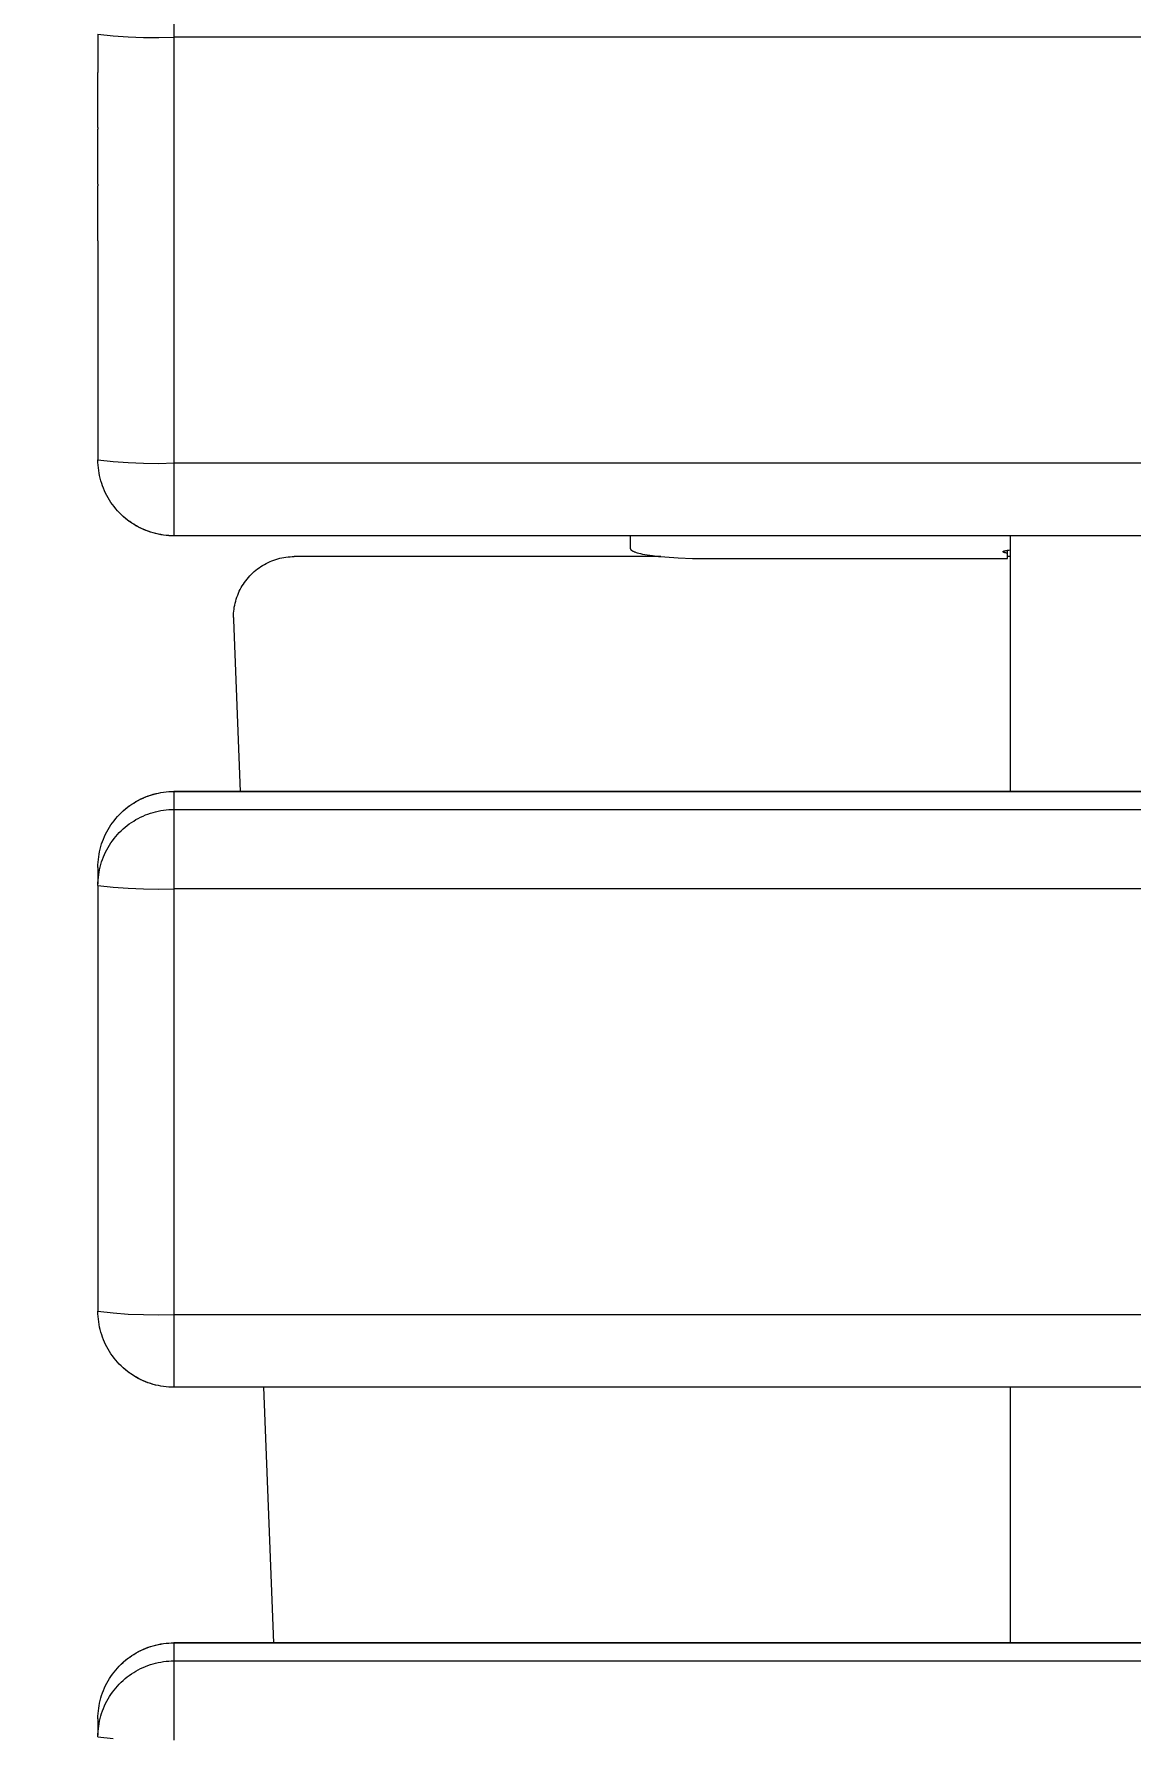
# Model space of a CAD drawing. Header units: inches. Extents: x -16 to 183, y -17 to 123.
# Drawn here: x -7.849 to -5.01, y 80.676 to 85.082 of the extents above; entities that cross this region are included whole.
import ezdxf

# ---------------------------------------------------------------- set-up
doc = ezdxf.new("R2010")
doc.units = ezdxf.units.IN
doc.layers.add('ZANO_R', color=7, linetype='Continuous', lineweight=0)
doc.layers.add('ZANO_W', color=1, linetype='Continuous', lineweight=0)
doc.styles.get("Standard").update_dxf_attribs({"font": 'arial.ttf'})
doc.dimstyles.new('amerykanie', dxfattribs={"dimtxt": 50, "dimasz": 50, "dimexe": 0.5, "dimexo": 0.5, "dimgap": 1, "dimtad": 1, "dimdec": 0, "dimzin": 0, "dimlunit": 5, "dimtxsty": 'Standard', "dimcen": 0.09, "dimclrd": 1, "dimclre": 1, "dimclrt": 1, "dimazin": 0, "dimtfac": 1, "dimtdec": 0, "dimtmove": 0, "dimatfit": 3, "dimfxl": 1, "dimtzin": 0, "dimarcsym": 1})

# ---------------------------------------------------------------- blocks, each defined once
blk = doc.blocks.new('*D364')
at = {"layer": 'ZANO_W', "color": 1, "lineweight": -2}
for p, q in [((-7.9868, 87.528), (-12.7753, 87.528)), ((-12.2753, 86.528), (-12.2753, 37.0563)), ((-7.9868, 36.0563), (-12.7753, 36.0563))]:
    blk.add_line(p, q, dxfattribs=at)
at = {"layer": 'ZANO_W', "color": 1}
for points in [[(-12.1087, 86.528), (-12.442, 86.528), (-12.2753, 87.528)], [(-12.442, 37.0563), (-12.1087, 37.0563), (-12.2753, 36.0563)]]:
    blk.add_solid(points, dxfattribs=at)
at = {"layer": 'ZANO_W', "color": 1, "insert": (-13.6155, 61.7922), "char_height": 1.625, "attachment_point": 5, "rotation": 90}
blk.add_mtext('51 1/2', dxfattribs=at)

msp = doc.modelspace()

# ---------------------------------------------------------------- linework, layer by layer
at = {"layer": 'ZANO_R'}
for p, q in [((-7.48676, 85.27853), (-7.48676, 85.07354)), ((-7.68361, 85.08185), (-7.64439, 85.07754)), ((-7.68361, 85.08167), (-7.68361, 84.9864)), ((-7.64439, 85.07754), (-7.60506, 85.07455)), ((-7.60506, 85.07455), (-7.56564, 85.07289)), ((-7.56564, 85.07289), (-7.52619, 85.07255)), ((-7.52619, 85.07255), (-7.48676, 85.07354)), ((62.98564, 85.07354), (-7.48676, 85.07354)), ((-7.48676, 85.07354), (-7.48676, 83.97216)), ((-7.68361, 84.9864), (-7.68361, 84.98207)), ((-7.68361, 84.84039), (-7.68361, 84.98207)), ((-7.68361, 84.84039), (-7.68361, 84.83981)), ((-7.68361, 84.83981), (-7.68361, 84.83548)), ((-7.68361, 84.69321), (-7.68361, 84.83548)), ((-7.68361, 84.69321), (-7.68361, 84.68888)), ((-7.68361, 84.5472), (-7.68361, 84.68888)), ((-7.68361, 84.5472), (-7.68361, 84.54662)), ((-7.68361, 84.54662), (-7.68361, 84.25401)), ((-7.68361, 84.25401), (-7.68361, 84.02702)), ((-7.68361, 84.10251), (-7.68361, 84.02721)), ((-7.68361, 84.02702), (-7.68361, 84.02266)), ((-7.68361, 84.02266), (-7.68361, 83.98047)), ((-7.68361, 83.98047), (-7.64439, 83.97616)), ((-7.68348, 83.97342), (-7.68361, 83.98029)), ((-7.68311, 83.96657), (-7.68348, 83.97342)), ((-7.64439, 83.97616), (-7.60506, 83.97317)), ((-7.60506, 83.97317), (-7.56564, 83.97151)), ((-7.56564, 83.97151), (-7.52619, 83.97117)), ((-7.52619, 83.97117), (-7.48676, 83.97216)), ((-7.48676, 83.97216), (62.98564, 83.97216)), ((-7.48676, 83.97216), (-7.48676, 83.78369)), ((-7.68251, 83.95973), (-7.68311, 83.96657)), ((-7.68167, 83.95291), (-7.68251, 83.95973)), ((-7.68059, 83.94613), (-7.68167, 83.95291)), ((-7.67927, 83.93939), (-7.68059, 83.94613)), ((-7.67772, 83.9327), (-7.67927, 83.93939)), ((-7.67594, 83.92607), (-7.67772, 83.9327)), ((-7.67393, 83.9195), (-7.67594, 83.92607)), ((-7.67169, 83.91301), (-7.67393, 83.9195)), ((-7.66922, 83.9066), (-7.67169, 83.91301)), ((-7.66653, 83.90028), (-7.66922, 83.9066)), ((-7.66363, 83.89406), (-7.66653, 83.90028)), ((-7.66051, 83.88795), (-7.66363, 83.89406)), ((-7.65717, 83.88194), (-7.66051, 83.88795)), ((-7.65363, 83.87606), (-7.65717, 83.88194)), ((-7.64989, 83.8703), (-7.65363, 83.87606)), ((-7.64595, 83.86468), (-7.64989, 83.8703)), ((-7.64181, 83.8592), (-7.64595, 83.86468)), ((-7.63749, 83.85386), (-7.64181, 83.8592)), ((-7.63298, 83.84868), (-7.63749, 83.85386)), ((-7.62829, 83.84366), (-7.63298, 83.84868)), ((-7.62344, 83.83881), (-7.62829, 83.84366)), ((-7.61841, 83.83413), (-7.62344, 83.83881)), ((-7.61729, 83.83326), (-7.6223, 83.83785)), ((-7.61323, 83.82963), (-7.61841, 83.83413)), ((-7.61213, 83.82885), (-7.61729, 83.83326)), ((-7.60789, 83.82531), (-7.61323, 83.82963)), ((-7.60681, 83.82461), (-7.61213, 83.82885)), ((-7.6024, 83.82118), (-7.60789, 83.82531)), ((-7.60136, 83.82057), (-7.60681, 83.82461)), ((-7.59678, 83.81724), (-7.6024, 83.82118)), ((-7.59576, 83.81671), (-7.60136, 83.82057)), ((-7.59102, 83.8135), (-7.59678, 83.81724)), ((-7.59004, 83.81305), (-7.59576, 83.81671)), ((-7.58513, 83.80997), (-7.59102, 83.8135)), ((-7.58419, 83.80958), (-7.59004, 83.81305)), ((-7.57912, 83.80664), (-7.58513, 83.80997)), ((-7.57823, 83.80633), (-7.58419, 83.80958)), ((-7.573, 83.80352), (-7.57912, 83.80664)), ((-7.57216, 83.80327), (-7.57823, 83.80633)), ((-7.56678, 83.80062), (-7.573, 83.80352)), ((-7.56599, 83.80043), (-7.57216, 83.80327)), ((-7.56046, 83.79794), (-7.56678, 83.80062)), ((-7.55972, 83.79781), (-7.56599, 83.80043)), ((-7.55404, 83.79548), (-7.56046, 83.79794)), ((-7.55337, 83.7954), (-7.55972, 83.79781)), ((-7.54755, 83.79325), (-7.55404, 83.79548)), ((-7.54693, 83.79321), (-7.55337, 83.7954)), ((-7.54098, 83.79124), (-7.54755, 83.79325)), ((-7.54043, 83.79125), (-7.54693, 83.79321)), ((-7.53435, 83.78946), (-7.54098, 83.79124)), ((-7.53386, 83.78951), (-7.54043, 83.79125)), ((-7.52766, 83.78792), (-7.53435, 83.78946)), ((-7.52724, 83.788), (-7.53386, 83.78951)), ((-7.52092, 83.78661), (-7.52766, 83.78792)), ((-7.52056, 83.78672), (-7.52724, 83.788)), ((-7.51414, 83.78554), (-7.52092, 83.78661)), ((-7.51385, 83.78567), (-7.52056, 83.78672)), ((-7.50732, 83.7847), (-7.51414, 83.78554)), ((-7.5071, 83.78485), (-7.51385, 83.78567)), ((-7.50048, 83.7841), (-7.50732, 83.7847)), ((-7.50034, 83.78427), (-7.5071, 83.78485)), ((-7.49362, 83.78374), (-7.50048, 83.7841)), ((-7.49355, 83.78392), (-7.50034, 83.78427)), ((-7.48676, 83.78362), (-7.49362, 83.78374)), ((-7.48676, 83.7838), (-7.49355, 83.78392)), ((62.98564, 83.7838), (-7.48676, 83.7838)), ((62.98564, 83.78362), (-7.48676, 83.78362)), ((-6.30565, 83.7838), (-6.30565, 83.75094)), ((-6.30565, 83.75094), (-6.30565, 83.7508)), ((-6.30565, 83.7508), (-6.30564, 83.75065)), ((-6.30564, 83.75065), (-6.30563, 83.75051)), ((-5.3214, 83.12232), (-5.3214, 83.7838)), ((-7.26175, 83.70419), (-7.2572, 83.70707)), ((-7.2572, 83.70707), (-7.25256, 83.70978)), ((-7.25256, 83.70978), (-7.24783, 83.71234)), ((-7.24783, 83.71234), (-7.24302, 83.71473)), ((-7.24302, 83.71473), (-7.23812, 83.71695)), ((-7.23812, 83.71695), (-7.23315, 83.71901)), ((-7.23315, 83.71901), (-7.22812, 83.7209)), ((-7.22812, 83.7209), (-7.22302, 83.72261)), ((-7.22302, 83.72261), (-7.21787, 83.72415)), ((-7.21787, 83.72415), (-7.21267, 83.72551)), ((-7.21267, 83.72551), (-7.20742, 83.7267)), ((-7.20742, 83.7267), (-7.20214, 83.7277)), ((-7.20214, 83.7277), (-7.19682, 83.72853)), ((-7.19682, 83.72853), (-7.19148, 83.72917)), ((-7.19148, 83.72917), (-7.18613, 83.72962)), ((-7.18613, 83.72962), (-7.18076, 83.7299)), ((-7.18076, 83.7299), (-7.17538, 83.72999)), ((-6.22683, 83.72999), (-7.17538, 83.72999)), ((-6.30563, 83.75051), (-6.30561, 83.75036)), ((-6.30561, 83.75036), (-6.30558, 83.75021)), ((-6.30558, 83.75021), (-6.30555, 83.75007)), ((-6.30555, 83.75007), (-6.30551, 83.74992)), ((-6.30551, 83.74992), (-6.30546, 83.74977)), ((-6.30546, 83.74977), (-6.30541, 83.74963)), ((-6.30541, 83.74963), (-6.30535, 83.74948)), ((-6.30535, 83.74948), (-6.30528, 83.74933)), ((-6.30528, 83.74933), (-6.30521, 83.74918)), ((-6.30521, 83.74918), (-6.30513, 83.74904)), ((-6.30513, 83.74904), (-6.30505, 83.74889)), ((-6.30505, 83.74889), (-6.30496, 83.74874)), ((-6.30496, 83.74874), (-6.30486, 83.74859)), ((-6.30486, 83.74859), (-6.30475, 83.74844)), ((-6.30475, 83.74844), (-6.30464, 83.74829)), ((-6.30464, 83.74829), (-6.30453, 83.74814)), ((-6.30453, 83.74814), (-6.3044, 83.74799)), ((-6.3044, 83.74799), (-6.30427, 83.74784)), ((-6.30427, 83.74784), (-6.30413, 83.74769)), ((-6.30413, 83.74769), (-6.30399, 83.74754)), ((-6.30399, 83.74754), (-6.30383, 83.74739)), ((-6.30383, 83.74739), (-6.30368, 83.74724)), ((-6.30368, 83.74724), (-6.30351, 83.74709)), ((-6.30351, 83.74709), (-6.30334, 83.74694)), ((-6.30334, 83.74694), (-6.30316, 83.74679)), ((-6.30316, 83.74679), (-6.30297, 83.74663)), ((-6.30297, 83.74663), (-6.30278, 83.74648)), ((-6.30278, 83.74648), (-6.30237, 83.74618)), ((-6.30237, 83.74618), (-6.30193, 83.74587)), ((-6.30193, 83.74587), (-6.30147, 83.74557)), ((-6.30147, 83.74557), (-6.30097, 83.74527)), ((-6.30097, 83.74527), (-6.30045, 83.74496)), ((-6.30045, 83.74496), (-6.29989, 83.74465)), ((-6.29989, 83.74465), (-6.29931, 83.74435)), ((-6.29931, 83.74435), (-6.2987, 83.74404)), ((-6.2987, 83.74404), (-6.29806, 83.74374)), ((-6.29806, 83.74374), (-6.29668, 83.74313)), ((-6.29668, 83.74313), (-6.29519, 83.74252)), ((-6.29519, 83.74252), (-6.29357, 83.74191)), ((-6.29357, 83.74191), (-6.29183, 83.74131)), ((-6.29183, 83.74131), (-6.28997, 83.7407)), ((-6.28997, 83.7407), (-6.28799, 83.7401)), ((-6.28799, 83.7401), (-6.28366, 83.73892)), ((-6.28366, 83.73892), (-6.27885, 83.73775)), ((-6.27885, 83.73775), (-6.27357, 83.73662)), ((-6.27357, 83.73662), (-6.26782, 83.73551)), ((-6.26782, 83.73551), (-6.26163, 83.73444)), ((-6.26163, 83.73444), (-6.248, 83.73243)), ((-6.248, 83.73243), (-6.23288, 83.73062)), ((-6.23288, 83.73062), (-6.21652, 83.72903)), ((-6.21652, 83.72903), (-6.18126, 83.7266)), ((-6.18126, 83.7266), (-6.14462, 83.7252)), ((-6.14462, 83.7252), (-6.1088, 83.72476)), ((-6.1088, 83.72476), (-5.32928, 83.72476)), ((-5.34081, 83.7426), (-5.3408, 83.74263)), ((-5.34081, 83.74256), (-5.34081, 83.7426)), ((-5.34081, 83.74253), (-5.34081, 83.74256)), ((-5.34081, 83.74249), (-5.34081, 83.74253)), ((-5.34081, 83.74246), (-5.34081, 83.74249)), ((-5.3408, 83.74243), (-5.34081, 83.74246)), ((-5.3408, 83.74266), (-5.34079, 83.7427)), ((-5.3408, 83.74263), (-5.3408, 83.74266)), ((-5.3408, 83.74239), (-5.3408, 83.74243)), ((-5.34079, 83.74236), (-5.3408, 83.74239)), ((-5.34079, 83.7427), (-5.34078, 83.74273)), ((-5.34078, 83.74232), (-5.34079, 83.74236)), ((-5.34078, 83.74273), (-5.34077, 83.74276)), ((-5.34077, 83.74229), (-5.34078, 83.74232)), ((-5.34077, 83.74276), (-5.34076, 83.7428)), ((-5.34076, 83.74226), (-5.34077, 83.74229)), ((-5.34076, 83.7428), (-5.34074, 83.74283)), ((-5.34074, 83.74222), (-5.34076, 83.74226)), ((-5.34074, 83.74283), (-5.34073, 83.74287)), ((-5.34073, 83.74219), (-5.34074, 83.74222)), ((-5.34073, 83.74287), (-5.34071, 83.7429)), ((-5.34071, 83.74216), (-5.34073, 83.74219)), ((-5.34071, 83.7429), (-5.34069, 83.74293)), ((-5.34069, 83.74212), (-5.34071, 83.74216)), ((-5.34069, 83.74293), (-5.34067, 83.74297)), ((-5.34067, 83.74209), (-5.34069, 83.74212)), ((-5.34067, 83.74297), (-5.34065, 83.743)), ((-5.34065, 83.74205), (-5.34067, 83.74209)), ((-5.34065, 83.743), (-5.34062, 83.74303)), ((-5.34062, 83.74202), (-5.34065, 83.74205)), ((-5.34062, 83.74303), (-5.3406, 83.74307)), ((-5.3406, 83.74199), (-5.34062, 83.74202)), ((-5.3406, 83.74307), (-5.34057, 83.7431)), ((-5.34057, 83.74195), (-5.3406, 83.74199)), ((-5.34057, 83.7431), (-5.34054, 83.74314)), ((-5.34054, 83.74192), (-5.34057, 83.74195)), ((-5.34054, 83.74314), (-5.34051, 83.74317)), ((-5.34051, 83.74189), (-5.34054, 83.74192)), ((-5.34051, 83.74317), (-5.34048, 83.7432)), ((-5.34048, 83.74185), (-5.34051, 83.74189)), ((-5.34048, 83.7432), (-5.34045, 83.74324)), ((-5.34045, 83.74182), (-5.34048, 83.74185)), ((-5.34045, 83.74324), (-5.34041, 83.74327)), ((-5.34041, 83.74179), (-5.34045, 83.74182)), ((-5.34041, 83.74327), (-5.34037, 83.7433)), ((-5.34037, 83.74175), (-5.34041, 83.74179)), ((-5.34037, 83.7433), (-5.34034, 83.74334)), ((-5.34034, 83.74172), (-5.34037, 83.74175)), ((-5.34034, 83.74334), (-5.3403, 83.74337)), ((-5.3403, 83.74169), (-5.34034, 83.74172)), ((-5.3403, 83.74337), (-5.34026, 83.7434)), ((-5.34026, 83.74165), (-5.3403, 83.74169)), ((-5.34026, 83.7434), (-5.34021, 83.74344)), ((-5.34021, 83.74162), (-5.34026, 83.74165)), ((-5.34021, 83.74344), (-5.34017, 83.74347)), ((-5.34017, 83.74159), (-5.34021, 83.74162)), ((-5.34017, 83.74347), (-5.34007, 83.74353)), ((-5.34007, 83.74152), (-5.34017, 83.74159)), ((-5.34007, 83.74353), (-5.33997, 83.7436)), ((-5.33997, 83.74146), (-5.34007, 83.74152)), ((-5.33997, 83.7436), (-5.33987, 83.74367)), ((-5.33987, 83.74139), (-5.33997, 83.74146)), ((-5.33987, 83.74367), (-5.33975, 83.74373)), ((-5.33975, 83.74132), (-5.33987, 83.74139)), ((-5.33975, 83.74373), (-5.33964, 83.7438)), ((-5.33964, 83.74126), (-5.33975, 83.74132)), ((-5.33964, 83.7438), (-5.33951, 83.74386)), ((-5.33951, 83.74119), (-5.33964, 83.74126)), ((-5.33951, 83.74386), (-5.33938, 83.74393)), ((-5.33938, 83.74113), (-5.33951, 83.74119)), ((-5.33938, 83.74393), (-5.33924, 83.74399)), ((-5.33924, 83.74107), (-5.33938, 83.74113)), ((-5.33924, 83.74399), (-5.33895, 83.74412)), ((-5.33895, 83.74094), (-5.33924, 83.74107)), ((-5.33895, 83.74412), (-5.33864, 83.74424)), ((-5.33864, 83.74081), (-5.33895, 83.74094)), ((-5.33864, 83.74424), (-5.33831, 83.74437)), ((-5.33831, 83.74069), (-5.33864, 83.74081)), ((-5.33831, 83.74437), (-5.33795, 83.74449)), ((-5.33795, 83.74057), (-5.33831, 83.74069)), ((-5.33795, 83.74449), (-5.33757, 83.74461)), ((-5.33757, 83.74045), (-5.33795, 83.74057)), ((-5.33757, 83.74461), (-5.33675, 83.74484)), ((-5.33675, 83.74021), (-5.33757, 83.74045)), ((-5.33675, 83.74484), (-5.33586, 83.74507)), ((-5.33586, 83.73999), (-5.33675, 83.74021)), ((-5.33586, 83.74507), (-5.3349, 83.74529)), ((-5.3349, 83.73977), (-5.33586, 83.73999)), ((-5.3349, 83.74529), (-5.33388, 83.74549)), ((-5.33388, 83.73956), (-5.3349, 83.73977)), ((-5.33388, 83.74549), (-5.33167, 83.74588)), ((-5.33167, 83.73917), (-5.33388, 83.73956)), ((-5.33167, 83.74588), (-5.32928, 83.74623)), ((-5.32928, 83.73883), (-5.33167, 83.73917)), ((-5.32928, 83.74623), (-5.32535, 83.74669)), ((-5.32928, 83.73883), (-5.32928, 83.74623)), ((-5.32928, 83.72476), (-5.32928, 83.73883)), ((-5.3214, 83.72999), (-5.32928, 83.72999)), ((-5.32535, 83.74669), (-5.3214, 83.74704)), ((-7.30706, 83.65888), (-7.30404, 83.66333)), ((-7.30404, 83.66333), (-7.30086, 83.66767)), ((-7.30086, 83.66767), (-7.29754, 83.6719)), ((-7.29754, 83.6719), (-7.29408, 83.67601)), ((-7.29408, 83.67601), (-7.29047, 83.68)), ((-7.29047, 83.68), (-7.28674, 83.68387)), ((-7.28674, 83.68387), (-7.28287, 83.6876)), ((-7.28287, 83.6876), (-7.27888, 83.69121)), ((-7.27888, 83.69121), (-7.27476, 83.69467)), ((-7.27476, 83.69467), (-7.27054, 83.69799)), ((-7.27054, 83.69799), (-7.2662, 83.70117)), ((-7.2662, 83.70117), (-7.26175, 83.70419)), ((-7.32702, 83.615), (-7.32548, 83.62015)), ((-7.32548, 83.62015), (-7.32377, 83.62525)), ((-7.32377, 83.62525), (-7.32188, 83.63028)), ((-7.32188, 83.63028), (-7.31982, 83.63525)), ((-7.31982, 83.63525), (-7.3176, 83.64015)), ((-7.3176, 83.64015), (-7.3152, 83.64496)), ((-7.3152, 83.64496), (-7.31265, 83.64969)), ((-7.31265, 83.64969), (-7.30993, 83.65434)), ((-7.30993, 83.65434), (-7.30706, 83.65888)), ((-7.33286, 83.57251), (-7.33277, 83.57789)), ((-7.33277, 83.57789), (-7.33249, 83.58326)), ((-7.33249, 83.58326), (-7.33203, 83.58862)), ((-7.33203, 83.58862), (-7.33139, 83.59396)), ((-7.33139, 83.59396), (-7.33057, 83.59927)), ((-7.33057, 83.59927), (-7.32957, 83.60455)), ((-7.32957, 83.60455), (-7.32838, 83.6098)), ((-7.32838, 83.6098), (-7.32702, 83.615)), ((-7.33286, 83.57251), (-7.33283, 83.56944)), ((-7.33283, 83.56944), (-7.33274, 83.56638)), ((-7.33274, 83.56638), (-7.31543, 83.12232)), ((-7.5968, 83.08873), (-7.59104, 83.09247)), ((-7.59582, 83.08952), (-7.5901, 83.09319)), ((-7.59104, 83.09247), (-7.58515, 83.096)), ((-7.5901, 83.09319), (-7.58425, 83.09666)), ((-7.58515, 83.096), (-7.57914, 83.09933)), ((-7.58425, 83.09666), (-7.57829, 83.09992)), ((-7.57914, 83.09933), (-7.57302, 83.10245)), ((-7.57829, 83.09992), (-7.57221, 83.10298)), ((-7.57302, 83.10245), (-7.56679, 83.10535)), ((-7.57221, 83.10298), (-7.56604, 83.10583)), ((-7.56679, 83.10535), (-7.56047, 83.10803)), ((-7.56604, 83.10583), (-7.55977, 83.10846)), ((-7.56047, 83.10803), (-7.55406, 83.11048)), ((-7.55977, 83.10846), (-7.55341, 83.11087)), ((-7.55406, 83.11048), (-7.54756, 83.11272)), ((-7.55341, 83.11087), (-7.54697, 83.11306)), ((-7.54756, 83.11272), (-7.541, 83.11472)), ((-7.54697, 83.11306), (-7.54047, 83.11503)), ((-7.541, 83.11472), (-7.53436, 83.1165)), ((-7.54047, 83.11503), (-7.53389, 83.11677)), ((-7.53436, 83.1165), (-7.52767, 83.11804)), ((-7.53389, 83.11677), (-7.52726, 83.11828)), ((-7.52767, 83.11804), (-7.52093, 83.11935)), ((-7.52726, 83.11828), (-7.52059, 83.11957)), ((-7.52093, 83.11935), (-7.51414, 83.12042)), ((-7.52059, 83.11957), (-7.51387, 83.12062)), ((-7.51414, 83.12042), (-7.50732, 83.12125)), ((-7.51387, 83.12062), (-7.50712, 83.12144)), ((-7.50732, 83.12125), (-7.50048, 83.12185)), ((-7.50712, 83.12144), (-7.50035, 83.12203)), ((-7.50048, 83.12185), (-7.49362, 83.1222)), ((-7.50035, 83.12203), (-7.49356, 83.12238)), ((-7.49362, 83.1222), (-7.48676, 83.12232)), ((-7.49356, 83.12238), (-7.48676, 83.1225)), ((-7.48676, 83.1225), (62.98564, 83.1225)), ((-7.48676, 83.12232), (-7.48676, 83.12244)), ((62.98564, 83.12232), (-7.48676, 83.12232)), ((-7.48676, 83.12232), (-7.48676, 83.07577)), ((-7.64598, 83.04128), (-7.64184, 83.04677)), ((-7.64184, 83.04677), (-7.63752, 83.0521)), ((-7.63752, 83.0521), (-7.63301, 83.05728)), ((-7.63301, 83.05728), (-7.62832, 83.0623)), ((-7.62832, 83.0623), (-7.62346, 83.06716)), ((-7.62346, 83.06716), (-7.61844, 83.07184)), ((-7.62236, 83.06834), (-7.61736, 83.07293)), ((-7.61844, 83.07184), (-7.61325, 83.07634)), ((-7.61736, 83.07293), (-7.61219, 83.07736)), ((-7.61325, 83.07634), (-7.60791, 83.08066)), ((-7.61219, 83.07736), (-7.60688, 83.0816)), ((-7.60791, 83.08066), (-7.60243, 83.08479)), ((-7.60688, 83.0816), (-7.60142, 83.08565)), ((-7.60243, 83.08479), (-7.5968, 83.08873)), ((-7.60142, 83.08565), (-7.59582, 83.08952)), ((-7.5968, 83.04218), (-7.59104, 83.04592)), ((-7.59104, 83.04592), (-7.58515, 83.04945)), ((-7.58515, 83.04945), (-7.57914, 83.05278)), ((-7.57914, 83.05278), (-7.57302, 83.0559)), ((-7.57302, 83.0559), (-7.56679, 83.0588)), ((-7.56679, 83.0588), (-7.56047, 83.06148)), ((-7.56047, 83.06148), (-7.55406, 83.06393)), ((-7.55406, 83.06393), (-7.54756, 83.06617)), ((-7.54756, 83.06617), (-7.541, 83.06817)), ((-7.541, 83.06817), (-7.53436, 83.06995)), ((-7.53436, 83.06995), (-7.52767, 83.07149)), ((-7.52767, 83.07149), (-7.52093, 83.0728)), ((-7.52093, 83.0728), (-7.51414, 83.07387)), ((-7.51414, 83.07387), (-7.50732, 83.0747)), ((-7.50732, 83.0747), (-7.50048, 83.0753)), ((-7.50048, 83.0753), (-7.49362, 83.07565)), ((-7.49362, 83.07565), (-7.48676, 83.07577)), ((-7.48676, 83.07577), (62.98564, 83.07577)), ((-7.48676, 83.07577), (-7.48676, 82.87078)), ((-7.66925, 82.99935), (-7.66656, 83.00567)), ((-7.66656, 83.00567), (-7.66365, 83.01189)), ((-7.66365, 83.01189), (-7.66053, 83.01801)), ((-7.66053, 83.01801), (-7.6572, 83.02402)), ((-7.6572, 83.02402), (-7.65366, 83.0299)), ((-7.65366, 83.0299), (-7.64992, 83.03566)), ((-7.64992, 83.03566), (-7.64598, 83.04128)), ((-7.64184, 83.00022), (-7.63752, 83.00555)), ((-7.63752, 83.00555), (-7.63301, 83.01073)), ((-7.63301, 83.01073), (-7.62832, 83.01575)), ((-7.62832, 83.01575), (-7.62346, 83.02061)), ((-7.62346, 83.02061), (-7.61844, 83.02529)), ((-7.61844, 83.02529), (-7.61325, 83.02979)), ((-7.61325, 83.02979), (-7.60791, 83.03411)), ((-7.60791, 83.03411), (-7.60243, 83.03824)), ((-7.60243, 83.03824), (-7.5968, 83.04218)), ((-7.68168, 82.95303), (-7.6806, 82.95981)), ((-7.6806, 82.95981), (-7.67929, 82.96655)), ((-7.67929, 82.96655), (-7.67774, 82.97324)), ((-7.67774, 82.97324), (-7.67596, 82.97988)), ((-7.67596, 82.97988), (-7.67395, 82.98644)), ((-7.67395, 82.98644), (-7.67171, 82.99294)), ((-7.67171, 82.99294), (-7.66925, 82.99935)), ((-7.66925, 82.9528), (-7.66656, 82.95912)), ((-7.66656, 82.95912), (-7.66365, 82.96534)), ((-7.66365, 82.96534), (-7.66053, 82.97146)), ((-7.66053, 82.97146), (-7.6572, 82.97747)), ((-7.6572, 82.97747), (-7.65366, 82.98335)), ((-7.65366, 82.98335), (-7.64992, 82.98911)), ((-7.64992, 82.98911), (-7.64598, 82.99473)), ((-7.64598, 82.99473), (-7.64184, 83.00022)), ((-7.68361, 82.92565), (-7.68348, 82.93251)), ((-7.68361, 82.92565), (-7.68361, 82.88346)), ((-7.68348, 82.93251), (-7.68312, 82.93937)), ((-7.68312, 82.93937), (-7.68252, 82.94621)), ((-7.68252, 82.94621), (-7.68168, 82.95303)), ((-7.6806, 82.91326), (-7.67929, 82.92)), ((-7.67929, 82.92), (-7.67774, 82.92669)), ((-7.67774, 82.92669), (-7.67596, 82.93333)), ((-7.67596, 82.93333), (-7.67395, 82.9399)), ((-7.67395, 82.9399), (-7.67171, 82.94639)), ((-7.67171, 82.94639), (-7.66925, 82.9528)), ((-7.68361, 82.8791), (-7.68348, 82.88596)), ((-7.68361, 82.8791), (-7.64439, 82.87479)), ((-7.68361, 82.87891), (-7.68361, 81.82445)), ((-7.68348, 82.88596), (-7.68312, 82.89282)), ((-7.68312, 82.89282), (-7.68252, 82.89966)), ((-7.68252, 82.89966), (-7.68168, 82.90648)), ((-7.68168, 82.90648), (-7.6806, 82.91326)), ((-7.64439, 82.87479), (-7.60506, 82.8718)), ((-7.60506, 82.8718), (-7.56564, 82.87013)), ((-7.56564, 82.87013), (-7.52619, 82.86979)), ((-7.52619, 82.86979), (-7.48676, 82.87078)), ((62.98564, 82.87078), (-7.48676, 82.87078)), ((-7.48676, 82.87078), (-7.48676, 81.76941)), ((-7.68361, 81.82445), (-7.68361, 81.77772)), ((-7.68361, 81.77772), (-7.64439, 81.77341)), ((-7.68348, 81.77067), (-7.68361, 81.77753)), ((-7.68311, 81.76381), (-7.68348, 81.77067)), ((-7.64439, 81.77341), (-7.60506, 81.77042)), ((-7.60506, 81.77042), (-7.56564, 81.76875)), ((-7.56564, 81.76875), (-7.52619, 81.76842)), ((-7.52619, 81.76842), (-7.48676, 81.76941)), ((-7.48676, 81.76941), (62.98564, 81.76941)), ((-7.48676, 81.76941), (-7.48676, 81.58093)), ((-7.68251, 81.75697), (-7.68311, 81.76381)), ((-7.68167, 81.75016), (-7.68251, 81.75697)), ((-7.68059, 81.74337), (-7.68167, 81.75016)), ((-7.67927, 81.73663), (-7.68059, 81.74337)), ((-7.67772, 81.72994), (-7.67927, 81.73663)), ((-7.67594, 81.72331), (-7.67772, 81.72994)), ((-7.67393, 81.71675), (-7.67594, 81.72331)), ((-7.67169, 81.71026), (-7.67393, 81.71675)), ((-7.66922, 81.70385), (-7.67169, 81.71026)), ((-7.66653, 81.69753), (-7.66922, 81.70385)), ((-7.66363, 81.69131), (-7.66653, 81.69753)), ((-7.66051, 81.68519), (-7.66363, 81.69131)), ((-7.65717, 81.67919), (-7.66051, 81.68519)), ((-7.65363, 81.6733), (-7.65717, 81.67919)), ((-7.64989, 81.66755), (-7.65363, 81.6733)), ((-7.64595, 81.66192), (-7.64989, 81.66755)), ((-7.64181, 81.65644), (-7.64595, 81.66192)), ((-7.63749, 81.65111), (-7.64181, 81.65644)), ((-7.63298, 81.64593), (-7.63749, 81.65111)), ((-7.62829, 81.64091), (-7.63298, 81.64593)), ((-7.62344, 81.63605), (-7.62829, 81.64091)), ((-7.61841, 81.63137), (-7.62344, 81.63605)), ((-7.61729, 81.6305), (-7.6223, 81.6351)), ((-7.61323, 81.62687), (-7.61841, 81.63137)), ((-7.61213, 81.62609), (-7.61729, 81.6305)), ((-7.60789, 81.62255), (-7.61323, 81.62687)), ((-7.60681, 81.62186), (-7.61213, 81.62609)), ((-7.6024, 81.61842), (-7.60789, 81.62255)), ((-7.60136, 81.61781), (-7.60681, 81.62186)), ((-7.59678, 81.61448), (-7.6024, 81.61842)), ((-7.59576, 81.61395), (-7.60136, 81.61781)), ((-7.59102, 81.61074), (-7.59678, 81.61448)), ((-7.59004, 81.61029), (-7.59576, 81.61395)), ((-7.58513, 81.60721), (-7.59102, 81.61074)), ((-7.58419, 81.60683), (-7.59004, 81.61029)), ((-7.57912, 81.60388), (-7.58513, 81.60721)), ((-7.57823, 81.60357), (-7.58419, 81.60683)), ((-7.573, 81.60077), (-7.57912, 81.60388)), ((-7.57216, 81.60052), (-7.57823, 81.60357)), ((-7.56678, 81.59787), (-7.573, 81.60077)), ((-7.56599, 81.59768), (-7.57216, 81.60052)), ((-7.56046, 81.59518), (-7.56678, 81.59787)), ((-7.55972, 81.59505), (-7.56599, 81.59768)), ((-7.55404, 81.59273), (-7.56046, 81.59518)), ((-7.55337, 81.59264), (-7.55972, 81.59505)), ((-7.54755, 81.59049), (-7.55404, 81.59273)), ((-7.54693, 81.59046), (-7.55337, 81.59264)), ((-7.54098, 81.58848), (-7.54755, 81.59049)), ((-7.54043, 81.58849), (-7.54693, 81.59046)), ((-7.53435, 81.58671), (-7.54098, 81.58848)), ((-7.53386, 81.58676), (-7.54043, 81.58849)), ((-7.52766, 81.58516), (-7.53435, 81.58671)), ((-7.52724, 81.58525), (-7.53386, 81.58676)), ((-7.52092, 81.58385), (-7.52766, 81.58516)), ((-7.52056, 81.58396), (-7.52724, 81.58525)), ((-7.51414, 81.58278), (-7.52092, 81.58385)), ((-7.51385, 81.58291), (-7.52056, 81.58396)), ((-7.50732, 81.58194), (-7.51414, 81.58278)), ((-7.5071, 81.5821), (-7.51385, 81.58291)), ((-7.50048, 81.58135), (-7.50732, 81.58194)), ((-7.50034, 81.58151), (-7.5071, 81.5821)), ((-7.49362, 81.58099), (-7.50048, 81.58135)), ((-7.49355, 81.58116), (-7.50034, 81.58151)), ((-7.48676, 81.58087), (-7.49362, 81.58099)), ((-7.48676, 81.58104), (-7.49355, 81.58116)), ((62.98564, 81.58104), (-7.48676, 81.58104)), ((62.98564, 81.58087), (-7.48676, 81.58087)), ((-7.25535, 81.58104), (-7.22956, 80.91956)), ((-5.3214, 80.91956), (-5.3214, 81.58104)), ((-7.5968, 80.88597), (-7.59104, 80.88971)), ((-7.59582, 80.88676), (-7.5901, 80.89043)), ((-7.59104, 80.88971), (-7.58515, 80.89325)), ((-7.5901, 80.89043), (-7.58425, 80.8939)), ((-7.58515, 80.89325), (-7.57914, 80.89657)), ((-7.58425, 80.8939), (-7.57829, 80.89717)), ((-7.57914, 80.89657), (-7.57302, 80.89969)), ((-7.57829, 80.89717), (-7.57221, 80.90022)), ((-7.57302, 80.89969), (-7.56679, 80.90259)), ((-7.57221, 80.90022), (-7.56604, 80.90307)), ((-7.56679, 80.90259), (-7.56047, 80.90527)), ((-7.56604, 80.90307), (-7.55977, 80.9057)), ((-7.56047, 80.90527), (-7.55406, 80.90773)), ((-7.55977, 80.9057), (-7.55341, 80.90811)), ((-7.55406, 80.90773), (-7.54756, 80.90996)), ((-7.55341, 80.90811), (-7.54697, 80.9103)), ((-7.54756, 80.90996), (-7.541, 80.91197)), ((-7.54697, 80.9103), (-7.54047, 80.91227)), ((-7.541, 80.91197), (-7.53436, 80.91374)), ((-7.54047, 80.91227), (-7.53389, 80.91401)), ((-7.53436, 80.91374), (-7.52767, 80.91528)), ((-7.53389, 80.91401), (-7.52726, 80.91553)), ((-7.52767, 80.91528), (-7.52093, 80.91659)), ((-7.52726, 80.91553), (-7.52059, 80.91681)), ((-7.52093, 80.91659), (-7.51414, 80.91766)), ((-7.52059, 80.91681), (-7.51387, 80.91786)), ((-7.51414, 80.91766), (-7.50732, 80.9185)), ((-7.51387, 80.91786), (-7.50712, 80.91868)), ((-7.50732, 80.9185), (-7.50048, 80.91909)), ((-7.50712, 80.91868), (-7.50035, 80.91927)), ((-7.50048, 80.91909), (-7.49362, 80.91945)), ((-7.50035, 80.91927), (-7.49356, 80.91962)), ((-7.49362, 80.91945), (-7.48676, 80.91956)), ((-7.49356, 80.91962), (-7.48676, 80.91974)), ((-7.48676, 80.91974), (62.98564, 80.91974)), ((-7.48676, 80.91956), (-7.48676, 80.91968)), ((62.98564, 80.91956), (-7.48676, 80.91956)), ((-7.48676, 80.91956), (-7.48676, 80.87301)), ((-7.64598, 80.83853), (-7.64184, 80.84401)), ((-7.64184, 80.84401), (-7.63752, 80.84935)), ((-7.63752, 80.84935), (-7.63301, 80.85453)), ((-7.63301, 80.85453), (-7.62832, 80.85955)), ((-7.62832, 80.85955), (-7.62346, 80.8644)), ((-7.62346, 80.8644), (-7.61844, 80.86908)), ((-7.62236, 80.86558), (-7.61736, 80.87018)), ((-7.61844, 80.86908), (-7.61325, 80.87359)), ((-7.61736, 80.87018), (-7.61219, 80.8746)), ((-7.61325, 80.87359), (-7.60791, 80.87791)), ((-7.61219, 80.8746), (-7.60688, 80.87884)), ((-7.60791, 80.87791), (-7.60243, 80.88204)), ((-7.60688, 80.87884), (-7.60142, 80.8829)), ((-7.60243, 80.88204), (-7.5968, 80.88597)), ((-7.60142, 80.8829), (-7.59582, 80.88676)), ((-7.5968, 80.83942), (-7.59104, 80.84316)), ((-7.59104, 80.84316), (-7.58515, 80.8467)), ((-7.58515, 80.8467), (-7.57914, 80.85002)), ((-7.57914, 80.85002), (-7.57302, 80.85314)), ((-7.57302, 80.85314), (-7.56679, 80.85604)), ((-7.56679, 80.85604), (-7.56047, 80.85872)), ((-7.56047, 80.85872), (-7.55406, 80.86118)), ((-7.55406, 80.86118), (-7.54756, 80.86341)), ((-7.54756, 80.86341), (-7.541, 80.86542)), ((-7.541, 80.86542), (-7.53436, 80.86719)), ((-7.53436, 80.86719), (-7.52767, 80.86873)), ((-7.52767, 80.86873), (-7.52093, 80.87004)), ((-7.52093, 80.87004), (-7.51414, 80.87111)), ((-7.51414, 80.87111), (-7.50732, 80.87195)), ((-7.50732, 80.87195), (-7.50048, 80.87254)), ((-7.50048, 80.87254), (-7.49362, 80.8729)), ((-7.49362, 80.8729), (-7.48676, 80.87301)), ((-7.48676, 80.87301), (62.98564, 80.87301)), ((-7.48676, 80.87301), (-7.48676, 80.66803)), ((-7.66925, 80.79659), (-7.66656, 80.80291)), ((-7.66656, 80.80291), (-7.66365, 80.80914)), ((-7.66365, 80.80914), (-7.66053, 80.81525)), ((-7.66053, 80.81525), (-7.6572, 80.82126)), ((-7.6572, 80.82126), (-7.65366, 80.82714)), ((-7.65366, 80.82714), (-7.64992, 80.8329)), ((-7.64992, 80.8329), (-7.64598, 80.83853)), ((-7.64184, 80.79746), (-7.63752, 80.8028)), ((-7.63752, 80.8028), (-7.63301, 80.80798)), ((-7.63301, 80.80798), (-7.62832, 80.813)), ((-7.62832, 80.813), (-7.62346, 80.81785)), ((-7.62346, 80.81785), (-7.61844, 80.82253)), ((-7.61844, 80.82253), (-7.61325, 80.82704)), ((-7.61325, 80.82704), (-7.60791, 80.83136)), ((-7.60791, 80.83136), (-7.60243, 80.83549)), ((-7.60243, 80.83549), (-7.5968, 80.83942)), ((-7.68168, 80.75027), (-7.6806, 80.75706)), ((-7.6806, 80.75706), (-7.67929, 80.7638)), ((-7.67929, 80.7638), (-7.67774, 80.77049)), ((-7.67774, 80.77049), (-7.67596, 80.77712)), ((-7.67596, 80.77712), (-7.67395, 80.78369)), ((-7.67395, 80.78369), (-7.67171, 80.79018)), ((-7.67171, 80.79018), (-7.66925, 80.79659)), ((-7.66925, 80.75004), (-7.66656, 80.75636)), ((-7.66656, 80.75636), (-7.66365, 80.76259)), ((-7.66365, 80.76259), (-7.66053, 80.7687)), ((-7.66053, 80.7687), (-7.6572, 80.77471)), ((-7.6572, 80.77471), (-7.65366, 80.78059)), ((-7.65366, 80.78059), (-7.64992, 80.78635)), ((-7.64992, 80.78635), (-7.64598, 80.79198)), ((-7.64598, 80.79198), (-7.64184, 80.79746)), ((-7.68361, 80.72289), (-7.68348, 80.72976)), ((-7.68361, 80.72289), (-7.68361, 80.68071)), ((-7.68348, 80.72976), (-7.68312, 80.73662)), ((-7.68312, 80.73662), (-7.68252, 80.74346)), ((-7.68252, 80.74346), (-7.68168, 80.75027)), ((-7.6806, 80.71051), (-7.67929, 80.71725)), ((-7.67929, 80.71725), (-7.67774, 80.72394)), ((-7.67774, 80.72394), (-7.67596, 80.73057)), ((-7.67596, 80.73057), (-7.67395, 80.73714)), ((-7.67395, 80.73714), (-7.67171, 80.74363)), ((-7.67171, 80.74363), (-7.66925, 80.75004)), ((-7.68361, 80.67634), (-7.68348, 80.68321)), ((-7.68361, 80.67634), (-7.64439, 80.67203)), ((-7.68348, 80.68321), (-7.68312, 80.69007)), ((-7.68312, 80.69007), (-7.68252, 80.69691)), ((-7.68252, 80.69691), (-7.68168, 80.70372)), ((-7.68168, 80.70372), (-7.6806, 80.71051))]:
    msp.add_line(p, q, dxfattribs=at)

# ---------------------------------------------------------------- dimensions: what is measured, and where the dimension line sits
at = {"layer": 'ZANO_W'}
dim = msp.add_linear_dim(base=(-12.27533, 36.05629), p1=(-7.48676, 87.52801), p2=(-7.48676, 36.05629), angle=90, dimstyle='amerykanie', override={"dimtxt": 1.625, "dimasz": 1, "dimgap": 0.5, "dimdec": 4, "dimaunit": 1, "dimadec": 1, "dimtdec": 4, "dimtmove": 1, "dimfrac": 2}, dxfattribs=at)
dim.commit()
dim.dimension.update_dxf_attribs({"geometry": '*D364', "text_midpoint": (-13.61554, 61.79215)})

doc.saveas('drawing.dxf')
